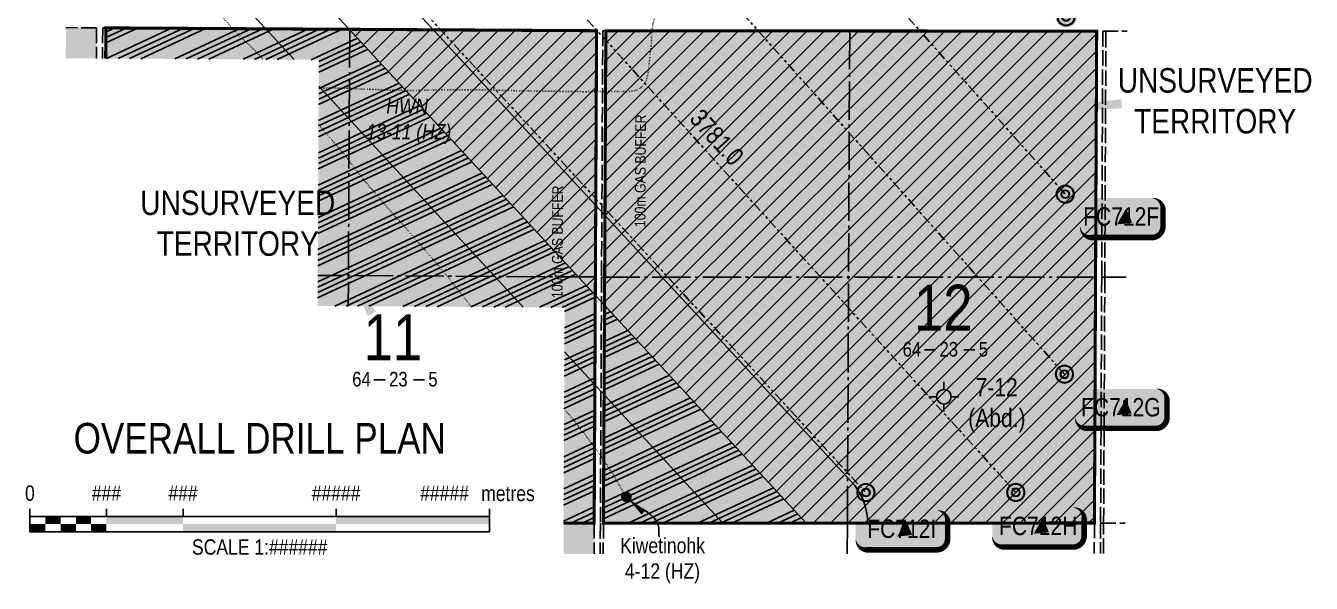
# Model space of a CAD drawing. Header units: inches. Extents: x 464475 to 485921, y 6038951 to 6050475.
# Drawn here: x 481691 to 485885, y 6042020 to 6043840 of the extents above; entities that cross this region are included whole.
import ezdxf
from ezdxf.enums import TextEntityAlignment as Align

# ---------------------------------------------------------------- set-up
doc = ezdxf.new("R2010")
doc.units = ezdxf.units.IN
doc.header["$LTSCALE"] = 5
for name, pattern in [('foc-DOT', [1, 0.2, -0.8]), ('foc-DRILLPATH', [14.75, 6, -1.75, 1.75, -1.75, 1.75, -1.75]), ('foc-QUARTERLINE', [33, 25, -3, 2, -3]), ('foc-UNSURVEYED', [12.5, 10, -2.5])]:
    doc.linetypes.add(name, pattern=pattern)
for name, color, linetype in [('10', 1, 'Continuous'), ('9', 3, 'Continuous'), ('ABADATA-DRILL-T', 8, 'Continuous'), ('AS-DRILL', 8, 'foc-DOT'), ('AS-DRILL-T', 8, 'Continuous'), ('AS-TARGET-GAS', 182, 'Continuous'), ('AS-TARGET-GAS-H', 181, 'Continuous'), ('AS-UNDERLAY-H', 141, 'Continuous'), ('DETAIL-T', 7, 'Continuous'), ('H-MOCL', 111, 'Continuous'), ('L-2', 7, 'Continuous'), ('L-BD', 7, 'Continuous'), ('L-MON', 1, 'Continuous'), ('L-QSEC', 8, 'foc-QUARTERLINE'), ('L-SECLBL', 7, 'Continuous'), ('L-UNS-T', 3, 'Continuous'), ('L-USEC', 7, 'foc-UNSURVEYED'), ('P-PDRILLPATH', 12, 'foc-DRILLPATH'), ('P-PROPOSED', 10, 'Continuous'), ('P-TEMP-HUSKY-NO CUT-H', 104, 'Continuous')]:
    doc.layers.add(name, color=color, linetype=linetype)
doc.layers.add('D56-EXISTING DISPOSITION', color=7, linetype='Continuous', true_color=0xa347ff)
doc.styles.add('80', font='ARIALN.TTF', dxfattribs={"height": 10})
doc.styles.add('80CG', font='ARIALN.TTF', dxfattribs={"height": 10})
doc.styles.add('80L', font='ARIALN.TTF', dxfattribs={"height": 10})
doc.styles.add('SIMPLEX', font='ARIALN.TTF')
doc.dimstyles.new('Compass 5 000', dxfattribs={"dimscale": 5, "dimtxt": 9, "dimasz": 2, "dimexe": 0.2, "dimexo": 0.0625, "dimgap": 0.5, "dimtad": 0, "dimtih": 1, "dimtoh": 1, "dimzin": 0, "dimdsep": 46, "dimtxsty": '80CG', "dimcen": 0.1, "dimse1": 1, "dimse2": 1, "dimclrd": 256, "dimclrt": 256, "dimaunit": 1, "dimadec": 4, "dimazin": 0, "dimtfac": 0.06, "dimtofl": 0, "dimtmove": 0, "dimatfit": 1, "dimfxl": 0.2, "dimtolj": 1, "dimtzin": 0, "dimlwd": -1, "dimarcsym": 0})
pattern_1 = [(45, (-2035736.67, -24109743.782), (-28.04842627, 28.04842627), [])]
pattern_2 = [(25, (-2035736.67, -24109743.78), (-40.2330538, 86.2800623), []), (25, (-2035715.58, -24109751.46), (-40.2330538, 86.2800623), []), (25, (-2035694.5, -24109759.13), (-40.2330538, 86.2800623), []), (25, (-2035673.41, -24109766.81), (-40.2330538, 86.2800623), [])]

# ---------------------------------------------------------------- blocks, each defined once
blk = doc.blocks.new('GABD')
for p, q in [((0, 0.81), (0, 1.62)), ((-0.81, 0), (-1.62, 0)), ((1.62, 0), (0.81, 0)), ((0, -0.81), (0, -1.62))]:
    blk.add_line(p, q)
blk.add_circle((0, 0), 0.8)
blk = doc.blocks.new('BH-Existing')
at = {"layer": 'AS-DRILL-T'}
h = blk.add_hatch(color=256, dxfattribs=at)
h.dxf.hatch_style = 1
edge = h.paths.add_edge_path()
edge.add_arc((0, 0), 0.5, 0, 360)
blk.add_circle((0, 0), 0.5, dxfattribs=at)
blk = doc.blocks.new('*U500')
h = blk.add_hatch(color=254)
edge = h.paths.add_edge_path()
edge.add_line((-16.5, -11.5), (16.5, -11.5))
edge.add_arc((16.5, -5.5), 6, 270, 360)
edge.add_line((22.5, -5.5), (22.5, 4))
edge.add_arc((16.5, 4), 6, 0, 90)
edge.add_line((16.5, 10), (-16.5, 10))
edge.add_arc((-16.5, 4), 6, 90, 180)
edge.add_line((-22.5, 4), (-22.5, -5.5))
edge.add_arc((-16.5, -5.5), 6, 180, 270)
at = {"color": 1, "flags": 128}
blk.add_lwpolyline([(-16.5, -11.5, 3, 3, 0), (16.5, -11.5, 3, 3, 0.414214), (22.5, -5.5, 3, 3, 0), (22.5, 4, 3, 0, 0.414214), (16.5, 10, 0, 0, 0), (-16.5, 10, 0, 0, 0.414214), (-22.5, 4, 0, 0, 0), (-22.5, -5.5, 0, 3, 0.414214)], format="xyseb", close=True, dxfattribs=at)
blk.add_lwpolyline([(5.78, -3.39, 0, 10, 0), (0, 0, 5, 5, 0)], format="xyseb", dxfattribs=at)
at = {"color": 1, "style": '80'}
blk.add_attdef('ENTER_TEXT_001', (-35.99, -5), '', height=10, dxfattribs=at)
blk = doc.blocks.new('*U501')
h = blk.add_hatch(color=254)
edge = h.paths.add_edge_path()
edge.add_line((-19, -11.5), (19, -11.5))
edge.add_arc((19, -5.5), 6, 270, 360)
edge.add_line((25, -5.5), (25, 4))
edge.add_arc((19, 4), 6, 0, 90)
edge.add_line((19, 10), (-19, 10))
edge.add_arc((-19, 4), 6, 90, 180)
edge.add_line((-25, 4), (-25, -5.5))
edge.add_arc((-19, -5.5), 6, 180, 270)
at = {"color": 1, "flags": 128}
blk.add_lwpolyline([(-19, -11.5, 3, 3, 0), (19, -11.5, 3, 3, 0.414214), (25, -5.5, 3, 3, 0), (25, 4, 3, 0, 0.414214), (19, 10, 0, 0, 0), (-19, 10, 0, 0, 0.414214), (-25, 4, 0, 0, 0), (-25, -5.5, 0, 3, 0.414214)], format="xyseb", close=True, dxfattribs=at)
blk.add_lwpolyline([(5.78, -3.39, 0, 10, 0), (0, 0, 5, 5, 0)], format="xyseb", dxfattribs=at)
at = {"color": 1, "style": '80'}
blk.add_attdef('ENTER_TEXT_001', (-35.99, -5), '', height=10, dxfattribs=at)
blk = doc.blocks.new('plbh')
at = {"layer": 'L-MON'}
h = blk.add_hatch(color=255, dxfattribs=at)
h.dxf.hatch_style = 1
edge = h.paths.add_edge_path()
edge.add_arc((0, 0), 1.16, 0, 360)
h = blk.add_hatch(color=256, dxfattribs=at)
h.dxf.hatch_style = 1
h.paths.add_polyline_path([(-0.96, 0, 1), (0.96, 0, 1)])
h.paths.add_polyline_path([(0.91, 0, -1), (-0.91, 0, -1)], flags=16)
h.paths.add_polyline_path([(0.45, 0, -1), (-0.45, 0, -1)], flags=0)
h = blk.add_hatch(color=256, dxfattribs=at)
h.dxf.hatch_style = 1
h.paths.add_polyline_path([(-0.45, 0, 1), (0.45, 0, 1)])
h.paths.add_polyline_path([(0.4, 0, -1), (-0.4, 0, -1)], flags=16)
at = {"layer": 'L-MON', "color": 240}
for radius in [0.96, 0.91, 0.45, 0.4]:
    blk.add_circle((0, 0), radius, dxfattribs=at)
blk = doc.blocks.new('L-SECLBL')
at = {"layer": '9', "color": 7}
for p, q in [((-5.08, -27.83), (-12.29, -27.83)), ((20.7, -27.83), (13.5, -27.83))]:
    blk.add_line(p, q, dxfattribs=at)
at = {"layer": '10', "color": 2, "style": 'SIMPLEX'}
blk.add_attdef('SEC', text='', height=30, dxfattribs=at).set_placement((0, 0), align=Align.MIDDLE)
at = {"layer": '10', "color": 5, "style": '80L'}
blk.add_attdef('TWP', text='', height=9.5, dxfattribs=at).set_placement((-14.43, -27.37), align=Align.MIDDLE_RIGHT)
blk.add_attdef('RGE', text='', height=9.5, dxfattribs=at).set_placement((3.62, -27.37), align=Align.MIDDLE_CENTER)
blk.add_attdef('MER', text='', height=9.5, dxfattribs=at).set_placement((23.17, -27.37), align=Align.MIDDLE_LEFT)
blk = doc.blocks.new('*U616')
at = {"color": 0}
for p, q in [((-150, 0), (-150, 15)), ((-150, 10), (150.24, 10)), ((-100, 10), (-100, 15)), ((-50, 10), (-50, 15)), ((50, 10), (50, 15)), ((150.24, 0), (150.24, 15)), ((-150, 0), (150.24, 0))]:
    blk.add_line(p, q, dxfattribs=at)
for points in [[(-140, 10), (-130, 10), (-140, 5), (-130, 5)], [(-120, 10), (-110, 10), (-120, 5), (-110, 5)], [(-100, 10), (-50, 10), (-100, 5), (-50, 5)], [(50, 10), (150.24, 10), (50, 5), (150.24, 5)], [(-150, 5), (-140, 5), (-150, 0), (-140, 0)], [(-130, 5), (-120, 5), (-130, 0), (-120, 0)], [(-110, 5), (-100, 5), (-110, 0), (-100, 0)], [(-50, 5), (50, 5), (-50, 0), (50, 0)]]:
    blk.add_solid(points, dxfattribs=at)
at = {"color": 0, "style": '80'}
blk.add_text('metres', height=10, dxfattribs=at).set_placement((162.24, 20), align=Align.CENTER)
at = {"color": 0, "char_height": 10, "style": '80'}
for s, insert, attachment_point in [('0', (-150, 30.21), 2), ('###', (-100, 30.21), 2), ('###', (-50, 30.21), 2), ('#####', (50, 30.21), 2), ('#####', (136.7, 30.22), 3), ('SCALE 1:######', (0.12, -5), 2)]:
    blk.add_mtext(s, dxfattribs=dict(at, insert=insert, attachment_point=attachment_point))

msp = doc.modelspace()

# ---------------------------------------------------------------- hatches: boundary and pattern name
at = {"layer": 'AS-TARGET-GAS-H'}
h = msp.add_hatch(color=256, dxfattribs=at)
h.dxf.hatch_style = 1
h.paths.add_polyline_path([(483452.75, 6043724.647), (482647.084, 6043729.332), (482646.793, 6043679.36), (483402.532, 6043674.964), (483398.838, 6042920.854), (483448.811, 6042920.609)])
h = msp.add_hatch(color=256, dxfattribs=at)
h.dxf.hatch_style = 1
h.paths.add_polyline_path([(485084.356, 6043722.693), (483672.756, 6043723.956), (483665.852, 6042315.91), (485077.92, 6042316.66)])
h.paths.add_polyline_path([(485028.174, 6042366.607), (483716.071, 6042365.91), (483722.484, 6043673.938), (485034.153, 6043672.764)], flags=16)
at = {"layer": 'AS-UNDERLAY-H'}
h = msp.add_hatch(color=111, dxfattribs=at)
h.dxf.hatch_style = 1
h.paths.add_polyline_path([(484553.226, 6042733.969), (484846.126, 6042727.243), (484846.126, 6042835.999), (484797.781, 6042835.999), (484797.781, 6043008.778), (484591.081, 6043008.778), (484591.081, 6042839.755), (484532.719, 6042839.755)])
at = {"layer": 'H-MOCL'}
h = msp.add_hatch(color=256, dxfattribs=at)
h.dxf.hatch_style = 1
h.paths.add_polyline_path([(481921.785, 6043833.498), (481821.839, 6043834.08), (481821.312, 6043734.134), (481921.258, 6043733.553)])
h = msp.add_hatch(color=256, dxfattribs=at)
h.dxf.hatch_style = 1
h.paths.add_polyline_path([(481951.944, 6043833.323), (483553.185, 6043824.011), (483545.304, 6042215.939), (483445.359, 6042216.521), (483448.811, 6042920.609), (482642.994, 6042925.299), (482647.084, 6043729.332), (481951.417, 6043733.377)])
h = msp.add_hatch(color=256, dxfattribs=at)
h.dxf.hatch_style = 1
h.paths.add_polyline_path([(483583.344, 6043823.984), (485184.761, 6043822.589), (485177.41, 6042216.766), (483575.464, 6042215.954)])
h = msp.add_hatch(color=256, dxfattribs=at)
h.dxf.hatch_style = 1
h.paths.add_polyline_path([(483545.304, 6042215.939), (483445.359, 6042216.521), (483445.412, 6042115.899), (483544.814, 6042115.952)])
at = {"layer": 'P-TEMP-HUSKY-NO CUT-H', "true_color": 0x0582ff}
h = msp.add_hatch(dxfattribs=at)
h.set_pattern_fill('ANSI34', color=150, scale=4.99735, angle=340)
h.set_pattern_definition(pattern_2)
h.paths.add_polyline_path([(482746.917, 6043828.7), (481951.944, 6043833.323), (481951.417, 6043733.377), (482647.084, 6043729.332), (482642.994, 6042925.299), (483448.811, 6042920.609), (483445.359, 6042216.521), (483545.304, 6042215.939), (483548.958, 6042961.054)])
at = {"layer": 'P-TEMP-HUSKY-NO CUT-H'}
h = msp.add_hatch(dxfattribs=at)
h.set_pattern_fill('ANSI31', color=256, scale=12.493375)
h.set_pattern_definition(pattern_1)
h.paths.add_polyline_path([(482746.916, 6043828.701), (483553.185, 6043824.011), (483548.958, 6042961.054)])
h = msp.add_hatch(dxfattribs=at)
h.set_pattern_fill('ANSI31', color=256, scale=12.493375)
h.set_pattern_definition(pattern_1)
h.paths.add_polyline_path([(484237.424, 6042216.273), (483578.958, 6042928.6), (483583.344, 6043823.984), (485184.761, 6043822.589), (485177.41, 6042216.686), (484437.424, 6042216.373)])
at = {"layer": 'P-TEMP-HUSKY-NO CUT-H', "true_color": 0x0582ff}
h = msp.add_hatch(dxfattribs=at)
h.set_pattern_fill('ANSI34', color=150, scale=4.99735, angle=340)
h.set_pattern_definition(pattern_2)
h.paths.add_polyline_path([(483578.958, 6042928.6), (483575.464, 6042215.954), (484237.424, 6042216.273)])

# ---------------------------------------------------------------- linework, layer by layer
at = {"layer": 'AS-DRILL', "flags": 128}
for points in [[(481823.241, 6044099.822), (481823.626, 6044100.091), (481831.553, 6044105.057), (481839.689, 6044109.702), (481847.944, 6044114.117), (481856.327, 6044118.32), (481864.829, 6044122.243), (481873.488, 6044125.765), (481882.326, 6044128.847), (481891.271, 6044131.587), (481900.344, 6044133.987), (481909.457, 6044136.156), (481918.588, 6044138.236), (481927.759, 6044140.165), (481936.978, 6044141.794), (481946.255, 6044143.073), (481955.58, 6044143.951), (481964.904, 6044144.629), (481974.229, 6044145.408), (481983.583, 6044146.056), (481992.944, 6044146.274), (482002.303, 6044146.042), (482011.639, 6044145.371), (482020.943, 6044144.309), (482030.175, 6044142.838), (482039.335, 6044140.847), (482048.361, 6044138.427), (482057.316, 6044135.707), (482066.2, 6044132.758), (482075.002, 6044129.539), (482083.683, 6044126.061), (482092.283, 6044122.364), (482100.781, 6044118.426), (482109.158, 6044114.23), (482117.424, 6044109.804), (482125.589, 6044105.219), (482133.652, 6044100.414), (482141.534, 6044095.37), (482149.275, 6044090.097), (482156.885, 6044084.625), (482164.354, 6044078.964), (482171.84, 6044072.862), (482179.085, 6044066.472), (482185.859, 6044060.034), (482198.714, 6044046.403), (482204.905, 6044039.358), (482211.205, 6044032.163), (482217.406, 6044025.139), (482223.547, 6044018.085), (482235.92, 6044004.006), (482254.262, 6043982.734), (482272.022, 6043960.946), (482289.108, 6043938.63), (482305.302, 6043915.7), (482320.37, 6043891.987), (482336.854, 6043865.445), (482354.172, 6043843.379), (482373.63, 6043823.101), (482393.42, 6043803.161), (482413.501, 6043783.509), (482433.512, 6043763.778), (482453.131, 6043743.669), (482465.644, 6043730.387)], [(483774.355, 6044004.881), (483774.355, 6044004.881), (483774.355, 6044004.881), (483774.335, 6044004.891), (483773.946, 6044004.973), (483773.358, 6044005.426), (483772.294, 6044006.602), (483770.88, 6044007.779), (483769.126, 6044008.957), (483766.847, 6044009.199), (483764.862, 6044008.179), (483764.761, 6044007.979), (483764.71, 6044007.82), (483764.69, 6044007.74), (483764.598, 6044007.4), (483764.446, 6044006.961), (483764.213, 6044006.382), (483763.979, 6044005.593), (483763.774, 6044004.564), (483763.558, 6044003.425), (483763.282, 6044002.227), (483762.905, 6044000.878), (483762.458, 6043999.351), (483761.999, 6043997.703), (483761.551, 6043995.945), (483761.151, 6043994.077), (483760.831, 6043992.089), (483760.551, 6043989.92), (483760.249, 6043987.561), (483759.956, 6043985.033), (483759.643, 6043982.334), (483759.258, 6043979.446), (483758.783, 6043976.419), (483758.288, 6043973.281), (483757.762, 6043970.074), (483757.285, 6043966.726), (483756.937, 6043963.228), (483756.639, 6043959.569), (483756.31, 6043955.781), (483755.911, 6043951.863), (483755.607, 6043949.054), (483755.461, 6043947.825), (483754.93, 6043943.717), (483754.3, 6043939.63), (483753.63, 6043935.594), (483752.969, 6043931.527), (483752.309, 6043927.38), (483751.648, 6043923.244), (483751.038, 6043919.237), (483750.469, 6043915.309), (483749.919, 6043911.382), (483749.339, 6043907.455), (483748.72, 6043903.538), (483748.01, 6043899.631), (483747.161, 6043895.746), (483746.241, 6043891.76), (483745.351, 6043887.704), (483744.54, 6043883.608), (483743.77, 6043879.522), (483743.07, 6043875.466), (483742.429, 6043871.399), (483741.709, 6043867.282), (483740.918, 6043863.076), (483740.097, 6043858.82), (483739.175, 6043854.545), (483738.145, 6043850.37), (483737.144, 6043846.295), (483736.304, 6043842.279), (483735.565, 6043838.333), (483734.884, 6043834.246), (483734.283, 6043829.919), (483733.8, 6043825.441), (483733.447, 6043820.873), (483733.175, 6043816.314), (483732.953, 6043811.905), (483732.822, 6043807.696), (483732.731, 6043803.566), (483732.6, 6043799.297), (483732.448, 6043794.988), (483732.277, 6043790.778), (483732.067, 6043786.639), (483731.807, 6043782.611), (483731.497, 6043778.672), (483731.157, 6043774.744), (483730.797, 6043770.746), (483730.417, 6043766.567), (483729.905, 6043762.2), (483729.273, 6043757.813), (483728.612, 6043753.516), (483728.011, 6043749.389), (483727.531, 6043745.352), (483727.11, 6043741.244), (483726.629, 6043736.966), (483726.117, 6043732.659), (483725.657, 6043728.461), (483725.256, 6043724.273), (483724.834, 6043719.945), (483724.402, 6043715.567), (483723.961, 6043711.229), (483723.509, 6043706.911), (483723.128, 6043702.723), (483722.848, 6043698.694), (483722.609, 6043694.786), (483722.309, 6043690.897), (483721.79, 6043686.97), (483721.02, 6043683.023), (483720.04, 6043679.018), (483718.95, 6043675.023), (483717.871, 6043671.119), (483717.107, 6043668.353), (483716.822, 6043667.344), (483715.593, 6043663.64), (483714.045, 6043660.008), (483712.207, 6043656.407), (483710.079, 6043652.817), (483707.571, 6043649.2), (483704.693, 6043645.624), (483701.516, 6043642.21), (483698.08, 6043639.037), (483694.396, 6043636.145), (483690.644, 6043633.674), (483686.964, 6043631.722), (483683.336, 6043630.19), (483679.66, 6043628.909), (483675.824, 6043627.848), (483671.77, 6043627.088), (483668.969, 6043626.722), (483667.608, 6043626.579), (483663.336, 6043626.15), (483658.854, 6043625.723), (483654.142, 6043625.406), (483649.321, 6043625.31), (483646.561, 6043625.324), (483644.501, 6043625.334), (483639.662, 6043625.378), (483635.932, 6043625.407), (483634.722, 6043625.403), (483629.502, 6043625.399), (483623.881, 6043625.347), (483617.881, 6043625.307), (483611.521, 6043625.339), (483604.792, 6043625.472), (483597.702, 6043625.657), (483590.323, 6043625.874), (483582.604, 6043626.053), (483574.584, 6043626.093), (483566.304, 6043626.074), (483557.853, 6043625.966), (483549.222, 6043625.769), (483540.451, 6043625.493), (483531.519, 6043625.197), (483522.448, 6043625.043), (483513.248, 6043625.049), (483503.928, 6043625.085), (483494.539, 6043625.142), (483485.059, 6043625.279), (483475.53, 6043625.436), (483465.971, 6043625.634), (483456.911, 6043625.809), (483449.652, 6043625.926), (483440.062, 6043626.063), (483439.913, 6043626.064), (483430.463, 6043626.181), (483420.863, 6043626.279), (483411.273, 6043626.317), (483401.673, 6043626.305), (483392.083, 6043626.333), (483382.474, 6043626.49), (483372.885, 6043626.738), (483363.276, 6043627.016), (483353.698, 6043627.284), (483344.599, 6043627.529), (483335, 6043627.767), (483325.41, 6043627.935), (483315.811, 6043628.043), (483306.221, 6043628.111), (483296.691, 6043628.158), (483287.081, 6043628.236), (483277.512, 6043628.444), (483267.924, 6043628.732), (483258.335, 6043628.999), (483248.756, 6043629.227), (483239.177, 6043629.485), (483229.568, 6043629.743), (483219.979, 6043629.981), (483210.39, 6043630.199), (483200.781, 6043630.416), (483191.192, 6043630.644), (483181.603, 6043630.852), (483172.014, 6043631.06), (483162.435, 6043631.268), (483152.826, 6043631.436), (483143.216, 6043631.523), (483133.616, 6043631.541), (483124.006, 6043631.499), (483114.415, 6043631.447), (483104.815, 6043631.375), (483095.214, 6043631.293), (483085.604, 6043631.221), (483076.023, 6043631.118), (483066.443, 6043631.026), (483056.852, 6043630.934), (483047.261, 6043630.842), (483037.671, 6043630.75), (483028.06, 6043630.588), (483018.459, 6043630.425), (483008.868, 6043630.273), (482999.287, 6043630.081), (482989.686, 6043629.889), (482980.095, 6043629.637), (482970.513, 6043629.335), (482960.912, 6043629.142), (482951.332, 6043629.14), (482941.722, 6043629.208), (482932.122, 6043629.256), (482922.533, 6043629.404), (482912.944, 6043629.671), (482903.365, 6043629.879), (482893.796, 6043630.047), (482884.197, 6043630.265), (482874.607, 6043630.473), (482865.009, 6043630.73), (482855.44, 6043631.078), (482845.832, 6043631.456), (482836.254, 6043631.844), (482826.656, 6043632.242), (482817.068, 6043632.64), (482807.479, 6043633.017), (482797.901, 6043633.365), (482788.292, 6043633.683), (482778.714, 6043634.071), (482769.137, 6043634.599), (482759.559, 6043635.166), (482749.982, 6043635.674), (482740.384, 6043636.112), (482730.785, 6043636.42), (482721.206, 6043636.668), (482711.598, 6043636.916), (482701.998, 6043637.083), (482692.408, 6043637.141), (482682.818, 6043637.109), (482673.227, 6043636.977), (482663.636, 6043636.725), (482654.055, 6043636.492), (482646.611, 6043636.39)], [(482646.01, 6043518.267), (482653.913, 6043508.753), (482672.054, 6043487.293), (482690.497, 6043466.09), (482709.061, 6043444.997), (482727.141, 6043423.356), (482744.228, 6043401.051), (482760.963, 6043378.478), (482778.11, 6043356.223), (482795.94, 6043334.504), (482814.142, 6043313.103), (482832.504, 6043291.841), (482850.776, 6043270.369), (482868.967, 6043248.958), (482887.501, 6043227.875), (482906.215, 6043206.921), (482924.979, 6043186.007), (482943.693, 6043164.913), (482962.176, 6043143.76), (482980.559, 6043122.498), (482998.921, 6043101.236), (483017.474, 6043080.133), (483035.787, 6043058.821), (483053.798, 6043037.251), (483071.427, 6043015.503), (483088.886, 6042993.476), (483106.364, 6042971.479), (483123.591, 6042949.283), (483129.3, 6042941.812), (483144.464, 6042922.38)], [(483447.192, 6042590.385), (483449.285, 6042587.934), (483467.205, 6042566.294), (483484.814, 6042544.396), (483502.252, 6042522.359), (483519.49, 6042500.174), (483536.295, 6042477.66), (483552.99, 6042455.057), (483569.505, 6042432.316), (483585.306, 6042409.088), (483600.576, 6042385.493), (483615.052, 6042361.302), (483628.777, 6042336.896), (483639.307, 6042318.847), (483650.004, 6042301.958)]]:
    msp.add_lwpolyline(points, dxfattribs=at)
at = {"layer": 'D56-EXISTING DISPOSITION', "const_width": 9.995, "flags": 128}
msp.add_lwpolyline([(481951.417, 6043733.377), (481951.944, 6043833.323), (482747.538, 6043828.697), (483553.185, 6043824.011), (483549.246, 6043019.973), (483545.304, 6042215.939), (483445.359, 6042216.521)], dxfattribs=at)
msp.add_lwpolyline([(483575.464, 6042215.954), (484371.404, 6042216.338), (485177.41, 6042216.766), (485181.086, 6043019.678), (485184.761, 6043822.589), (484379.02, 6043823.271), (483583.344, 6043823.984), (483579.406, 6043019.968)], close=True, dxfattribs=at)
at = {"layer": 'L-QSEC'}
for p, q in [((482747.538, 6043828.697), (482742.939, 6042924.717)), ((484379.02, 6043823.271), (484371.404, 6042216.338)), ((483549.246, 6043019.973), (482643.502, 6043025.244)), ((483569.356, 6043019.97), (485181.086, 6043019.678)), ((485201.195, 6043019.648), (485281.033, 6043019.528)), ((484371.404, 6042216.338), (484370.93, 6042116.39))]:
    msp.add_line(p, q, dxfattribs=at)
at = {"layer": 'L-SECLBL', "flags": 128}
for points in [[(482743.447, 6043024.663, 0, 29.984, 0), (482820.457, 6042899.605, 0, 0, 0)], [(484375.212, 6043019.824, 0, 29.984, 0), (484550.369, 6042923.725, 0, 0, 0)]]:
    msp.add_lwpolyline(points, format="xyseb", dxfattribs=at)
at = {"layer": 'L-UNS-T', "color": 3, "flags": 128}
msp.add_lwpolyline([(484888.234, 6043551.81, 0, 29.984, 0), (485266.524, 6043585.794, 0, 0, 0)], format="xyseb", dxfattribs=at)
at = {"layer": 'L-USEC'}
for p, q in [((481921.785, 6043833.498), (481821.839, 6043834.08)), ((481921.785, 6043833.498), (481921.258, 6043733.553)), ((481941.894, 6043833.381), (481941.367, 6043733.436)), ((481941.894, 6043833.381), (482747.538, 6043828.697)), ((481951.417, 6043733.377), (481951.944, 6043833.323)), ((482747.538, 6043828.697), (483553.185, 6043824.011)), ((483553.185, 6043824.011), (483549.246, 6043019.973)), ((483573.294, 6043823.993), (483569.355, 6043019.875)), ((483573.294, 6043823.993), (484379.02, 6043823.271)), ((483579.406, 6043019.968), (483583.344, 6043823.984)), ((484379.02, 6043823.271), (485184.761, 6043822.589)), ((485184.761, 6043822.589), (485181.086, 6043019.678)), ((485204.87, 6043822.573), (485201.195, 6043019.586)), ((485204.87, 6043822.573), (485284.709, 6043822.508)), ((485211.245, 6043019.633), (485214.921, 6043822.565)), ((483549.246, 6043019.973), (483545.304, 6042215.939)), ((483569.355, 6043019.875), (483565.413, 6042215.84)), ((483575.464, 6042215.954), (483579.406, 6043019.968)), ((485181.086, 6043019.678), (485177.41, 6042216.766)), ((485201.195, 6043019.586), (485197.52, 6042216.674)), ((485207.57, 6042216.7), (485211.245, 6043019.633)), ((483545.304, 6042215.939), (483445.359, 6042216.521)), ((483545.304, 6042215.939), (483544.814, 6042115.952)), ((483565.413, 6042215.84), (483564.923, 6042115.962)), ((484371.404, 6042216.338), (483565.414, 6042215.949)), ((483575.464, 6042215.954), (483574.974, 6042115.968)), ((485177.41, 6042216.766), (484371.404, 6042216.338)), ((485177.41, 6042216.766), (485176.953, 6042116.818)), ((485197.52, 6042216.674), (485197.063, 6042116.829)), ((485197.52, 6042216.722), (485277.358, 6042216.547)), ((485207.113, 6042116.834), (485207.57, 6042216.7))]:
    msp.add_line(p, q, dxfattribs=at)
at = {"layer": 'P-PDRILLPATH'}
for p, q in [((483050.578, 6045573.013), (485082.373, 6043290.466)), ((482754.607, 6045311.117), (485079.673, 6042702.632)), ((482383.632, 6045117.21), (484920.825, 6042316.58)), ((481990.652, 6044974.292), (484431.832, 6042316.318))]:
    msp.add_line(p, q, dxfattribs=at)
at = {"layer": 'P-PROPOSED', "flags": 128}
msp.add_lwpolyline([(483448.1, 6042775.524), (483965.186, 6042216.142), (484437.424, 6042216.373, 0.18859632), (484384.289, 6042352.033), (481828.605, 6045116.767)], format="xyb", dxfattribs=at)
at = {"layer": 'P-PROPOSED', "color": 100, "flags": 128}
msp.add_lwpolyline([(484237.424, 6042216.273), (481827.059, 6044823.801)], dxfattribs=at)
at = {"layer": 'P-PROPOSED', "flags": 128}
for points in [[(481825.514, 6044530.834), (482565.976, 6043729.804)], [(482646.642, 6043642.539), (483313.256, 6042921.398)]]:
    msp.add_lwpolyline(points, dxfattribs=at)

# ---------------------------------------------------------------- block references
at = {"layer": 'ABADATA-DRILL-T', "xscale": 29.9840994, "yscale": 29.9840994, "zscale": 29.9840994}
msp.add_blockref('BH-Existing', (483650.004, 6042301.958), dxfattribs=at)
at = {"layer": 'AS-DRILL-T', "xscale": 29.98409939999996, "yscale": 29.98409939999996, "zscale": 29.98409939999996}
msp.add_blockref('GABD', (484686.228, 6042628.885), dxfattribs=at)
at = {"layer": 'L-2', "xscale": 4.995639956784707, "yscale": 4.995639956784707, "zscale": 4.995639956784707}
msp.add_blockref('*U616', (482453.588, 6042188.416), dxfattribs=at)
at = {"layer": 'L-BD', "linetype": 'Continuous'}
ref = msp.add_blockref('*U500', (485266.005, 6043217.626), dxfattribs=dict(at, xscale=5.99681988, yscale=5.99681988, zscale=5.99681988))
ref.add_attrib('ENTER_TEXT_001', 'FC712F', (485140.566, 6043187.622), dxfattribs={"layer": '0', "color": 1, "height": 59.9682, "style": '80'})
ref = msp.add_blockref('*U501', (485264.378, 6042594.739), dxfattribs=dict(at, xscale=5.99681988, yscale=5.99681988, zscale=5.99681988))
ref.add_attrib('ENTER_TEXT_001', 'FC712G', (485133.766, 6042564.734), dxfattribs={"layer": '0', "color": 1, "height": 59.9682, "style": '80'})
ref = msp.add_blockref('*U501', (484548.622, 6042198.069), dxfattribs=dict(at, xscale=5.99681988, yscale=5.99681988, zscale=5.99681988))
ref.add_attrib('ENTER_TEXT_001', 'FC712I', (484436.13, 6042168.065), dxfattribs={"layer": '0', "color": 1, "height": 59.9682, "style": '80'})
ref = msp.add_blockref('*U501', (484994.045, 6042207.299), dxfattribs=dict(at, xscale=5.99681988, yscale=5.99681988, zscale=5.99681988))
ref.add_attrib('ENTER_TEXT_001', 'FC712H', (484866.152, 6042177.295), dxfattribs={"layer": '0', "color": 1, "height": 59.9682, "style": '80'})
at = {"layer": 'L-MON', "xscale": 29.98409939999993, "yscale": 29.98409939999993, "zscale": 29.98409939999993}
for p in [(485085.013, 6043869.303), (485082.373, 6043290.466), (485079.673, 6042702.632), (484431.832, 6042316.318), (484920.825, 6042316.58)]:
    msp.add_blockref('plbh', p, dxfattribs=at)
at = {"layer": 'L-SECLBL', "xscale": 4.9973499, "yscale": 4.9973499, "zscale": 4.9973499}
for p, values in [((484684.3, 6042920.804), {'SEC': '12', 'TWP': '64', 'RGE': '23', 'MER': '5'}), ((482888.323, 6042823.212), {'SEC': '11', 'TWP': '64', 'RGE': '23', 'MER': '5'})]:
    msp.add_blockref('L-SECLBL', p, dxfattribs=at).add_auto_attribs(values)

# ---------------------------------------------------------------- texts
at = {"layer": 'ABADATA-DRILL-T', "insert": (482796.348, 6043602.738), "char_height": 49.9735, "attachment_point": 1, "style": '80L', "bg_fill": 1, "box_fill_scale": 1.15, "bg_fill_color": 111, "bg_fill_transparency": 0}
msp.add_mtext_dynamic_manual_height_columns('\\pi70.596;{\\fArial Narrow|b0|i1|c0|p34;HWN\\P\\pi6.1695;13-11 (HZ)}', width=277.27353, gutter_width=250.132, heights=[0], dxfattribs=at)
at = {"layer": 'ABADATA-DRILL-T', "linetype": 'Continuous', "insert": (484763.136, 6042690.054), "char_height": 59.9682, "attachment_point": 1, "style": '80L', "bg_fill": 1, "box_fill_scale": 1.15, "bg_fill_color": 111, "bg_fill_transparency": 0}
msp.add_mtext_dynamic_manual_height_columns('\\pi26.447;7-12\\P\\pi2.4142;(Abd.)', width=183.58772, gutter_width=1200.633, heights=[0], dxfattribs=at)
at = {"layer": 'ABADATA-DRILL-T', "insert": (483627.45, 6042168.204), "char_height": 49.9735, "attachment_point": 1, "style": '80L'}
msp.add_mtext_dynamic_manual_height_columns('\\pi2.4368;Kiwetinohk\\P\\pi18.254;4-12 (HZ)', width=277.27353, gutter_width=250.132, heights=[0], dxfattribs=at)
at = {"layer": 'AS-TARGET-GAS', "char_height": 34.98145, "attachment_point": 1, "style": '80L', "bg_fill": 1, "box_fill_scale": 1.15, "bg_fill_color": 181, "bg_fill_transparency": 0}
for insert, rotation in [((483677.579, 6043183.041), 89.71908), ((483406.969, 6042951.335), 89.719328)]:
    msp.add_mtext_dynamic_manual_height_columns('100m GAS BUFFER', width=367.42026, gutter_width=950, heights=[0], dxfattribs=dict(at, insert=insert, rotation=rotation))
at = {"layer": 'DETAIL-T', "color": 3, "insert": (482454.186, 6042492.857), "char_height": 99.9128, "width": 1568.7986, "attachment_point": 5, "style": '80CG'}
msp.add_mtext('OVERALL DRILL PLAN', dxfattribs=at)
at = {"layer": 'L-BD', "insert": (483967.983, 6043496.331), "char_height": 59.9682, "width": 186.46475, "attachment_point": 2, "rotation": 312.1746, "style": '80L', "bg_fill": 1, "box_fill_scale": 1.15, "bg_fill_color": 111, "bg_fill_transparency": 0}
msp.add_mtext('3781.0', dxfattribs=at)
at = {"layer": 'L-UNS-T', "color": 3, "char_height": 79.9576, "attachment_point": 5, "style": '80L'}
for insert in [(485571.401, 6043594.713), (482382.419, 6043195.198)]:
    msp.add_mtext_dynamic_manual_height_columns('UNSURVEYED TERRITORY', width=631.73375, gutter_width=237.374, heights=[0], dxfattribs=dict(at, insert=insert))

# ---------------------------------------------------------------- leaders
at = {"layer": 'ABADATA-DRILL-T', "path_type": 1}
msp.add_leader([(483661.081, 6042290.72), (483754.551, 6042209.844), (483756.976, 6042171.468)], dimstyle='Compass 5 000', override={"dimasz": 12, "dimgap": 0.5, "dimtad": 0}, dxfattribs=at)

doc.saveas('drawing.dxf')
